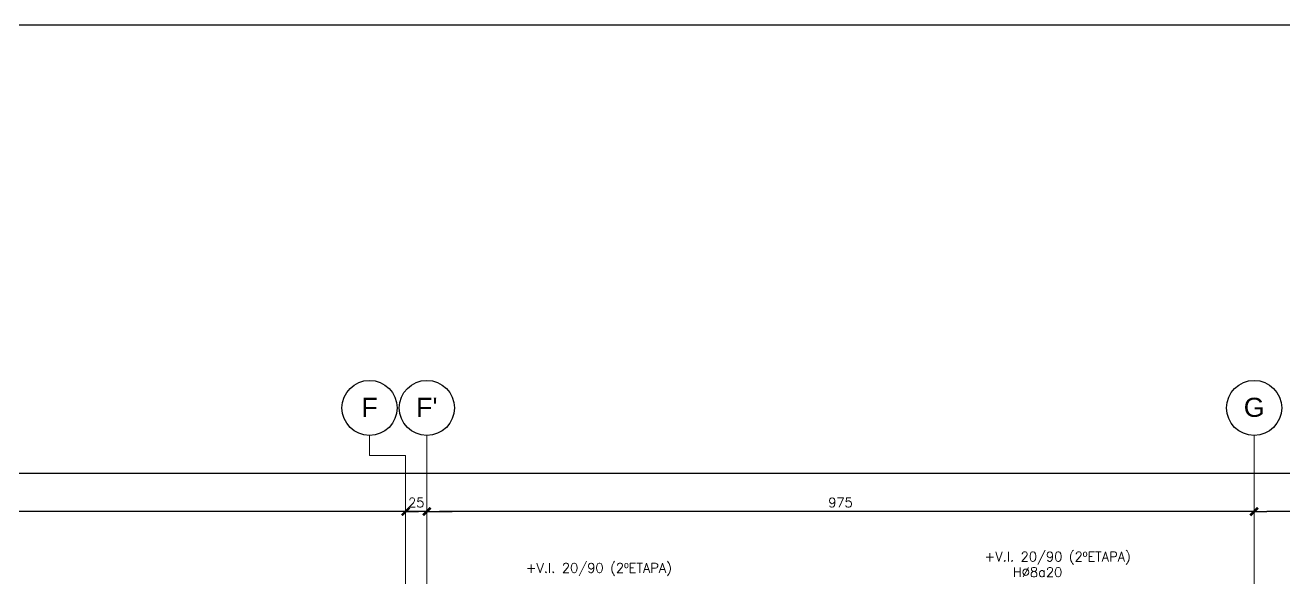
# Model space of a CAD drawing. Extents: x -10459 to 16942, y -13088 to 14608.
# Drawn here: x 992 to 2476, y 3471 to 4123 of the extents above; entities that cross this region are included whole.
import ezdxf
from ezdxf.enums import TextEntityAlignment as Align

# ---------------------------------------------------------------- set-up
doc = ezdxf.new("R2010")
doc.units = 0
doc.header["$LTSCALE"] = 30
doc.header["$MEASUREMENT"] = 0
doc.layers.get('0').update_dxf_attribs({"linetype": 'CONTINUOUS'})
for name, color, linetype in [("EJE1-1'$0$RLA-COTAS1", 2, 'CONTINUOUS'), ("EJE1-1'$0$RLA-TEXTOS-FE", 9, 'CONTINUOUS'), ('RLA-FORMATO', 7, 'CONTINUOUS')]:
    doc.layers.add(name, color=color, linetype=linetype)
for name, color, linetype, lineweight in [("EJE1-1'$0$RLA-EJE", 3, 'CONTINUOUS', 25), ("EJE1-1'$0$RLA-EJES", 1, 'CONTINUOUS', 9), ("EJE1-1'$0$RLA-TEXTOS-1", 9, 'CONTINUOUS', 9)]:
    doc.layers.add(name, color=color, linetype=linetype, lineweight=lineweight)
doc.styles.add("EJE1-1'$0$Arial_1", font='arial.ttf', dxfattribs={"height": 22.5})
doc.styles.add("EJE1-1'$0$RomanS", font='romans.shx', dxfattribs={"height": 11.25})
doc.dimstyles.new("EJE1-1'$0$ING-50", dxfattribs={"dimscale": 50, "dimtxt": 0.27, "dimasz": 0.3, "dimexe": 0, "dimexo": 0, "dimgap": 0.1, "dimtad": 1, "dimdec": 1, "dimzin": 12, "dimdsep": 46, "dimtxsty": "EJE1-1'$0$RomanS", "dimblk": "EJE1-1'$0$TICK1", "dimblk1": "EJE1-1'$0$TICK1", "dimblk2": "EJE1-1'$0$TICK1", "dimcen": 0.09, "dimclrd": 2, "dimclre": 1, "dimclrt": 3, "dimadec": 0, "dimazin": 0, "dimtfac": 1, "dimtdec": 0, "dimtix": 1, "dimtmove": 2, "dimatfit": 3, "dimldrblk": "EJE1-1'$0$TICK1", "dimfxl": 0, "dimfxlon": 1, "dimtolj": 1, "dimtzin": 0, "dimarcsym": 0})

# ---------------------------------------------------------------- blocks, each defined once
blk = doc.blocks.new("EJE1-1'$0$Grid - RLE-EJE-192293-EJE 1-1_")
at = {"layer": "EJE1-1'$0$RLA-EJE"}
blk.add_circle((-2348.4, 1495.5), 32.5, dxfattribs=at)
blk = doc.blocks.new("EJE1-1'$0$TICK1")
at = {"color": 2}
for points in [[(0, 0), (-1, 0)], [(0, 0), (1, 0)]]:
    blk.add_lwpolyline(points, dxfattribs=at)
at = {"color": 2, "const_width": 0.2}
blk.add_lwpolyline([(-0.3, -0.3), (0.3, 0.3)], dxfattribs=at)
blk = doc.blocks.new("EJE1-1'$0$DIMBLOCK1-EJE 1-1_")
at = {"layer": "EJE1-1'$0$RLA-COTAS1", "color": 2, "lineweight": -2, "transparency": 16777216}
blk.add_line((2590.5, 1418.3), (-2404.5, 1418.3), dxfattribs=at)
at = {"layer": "EJE1-1'$0$RLA-COTAS1", "color": 2, "lineweight": -2, "transparency": 16777216, "xscale": 15, "yscale": 15, "zscale": 15, "rotation": 180}
blk.add_blockref("EJE1-1'$0$TICK1", (-2419.5, 1418.3), dxfattribs=at)
at = {"layer": "EJE1-1'$0$RLA-COTAS1", "color": 2, "lineweight": -2, "transparency": 16777216, "xscale": 15, "yscale": 15, "zscale": 15}
blk.add_blockref("EJE1-1'$0$TICK1", (2605.5, 1418.3), dxfattribs=at)
at = {"layer": "EJE1-1'$0$RLA-COTAS1", "color": 3, "transparency": 16777216, "insert": (93, 1428.9), "char_height": 11.25, "attachment_point": 5, "style": "EJE1-1'$0$RomanS"}
blk.add_mtext('\\A1;5025', dxfattribs=at)
blk = doc.blocks.new("EJE1-1'$0$DIMBLOCK5-EJE 1-1_")
at = {"layer": "EJE1-1'$0$RLA-COTAS1", "color": 2, "lineweight": -2, "transparency": 16777216}
blk.add_line((590.5, 1373.3), (-379.5, 1373.3), dxfattribs=at)
at = {"layer": "EJE1-1'$0$RLA-COTAS1", "color": 2, "lineweight": -2, "transparency": 16777216, "xscale": 15, "yscale": 15, "zscale": 15, "rotation": 180}
blk.add_blockref("EJE1-1'$0$TICK1", (-394.5, 1373.3), dxfattribs=at)
at = {"layer": "EJE1-1'$0$RLA-COTAS1", "color": 2, "lineweight": -2, "transparency": 16777216, "xscale": 15, "yscale": 15, "zscale": 15}
blk.add_blockref("EJE1-1'$0$TICK1", (605.5, 1373.3), dxfattribs=at)
at = {"layer": "EJE1-1'$0$RLA-COTAS1", "color": 3, "transparency": 16777216, "insert": (105.5, 1383.9), "char_height": 11.25, "attachment_point": 5, "style": "EJE1-1'$0$RomanS"}
blk.add_mtext('\\A1;1000', dxfattribs=at)
blk = doc.blocks.new("EJE1-1'$0$DIMBLOCK6-EJE 1-1_")
at = {"layer": "EJE1-1'$0$RLA-COTAS1", "color": 2, "lineweight": -2, "transparency": 16777216}
blk.add_line((-409.5, 1373.3), (-1354.5, 1373.3), dxfattribs=at)
at = {"layer": "EJE1-1'$0$RLA-COTAS1", "color": 2, "lineweight": -2, "transparency": 16777216, "xscale": 15, "yscale": 15, "zscale": 15, "rotation": 180}
blk.add_blockref("EJE1-1'$0$TICK1", (-1369.5, 1373.3), dxfattribs=at)
at = {"layer": "EJE1-1'$0$RLA-COTAS1", "color": 2, "lineweight": -2, "transparency": 16777216, "xscale": 15, "yscale": 15, "zscale": 15}
blk.add_blockref("EJE1-1'$0$TICK1", (-394.5, 1373.3), dxfattribs=at)
at = {"layer": "EJE1-1'$0$RLA-COTAS1", "color": 3, "transparency": 16777216, "insert": (-882, 1383.9), "char_height": 11.25, "attachment_point": 5, "style": "EJE1-1'$0$RomanS"}
blk.add_mtext('\\A1;975', dxfattribs=at)
blk = doc.blocks.new("EJE1-1'$0$DIMBLOCK7-EJE 1-1_")
at = {"layer": "EJE1-1'$0$RLA-COTAS1", "color": 2, "lineweight": -2, "transparency": 16777216}
for p, q in [((-1409.5, 1373.3), (-1424.5, 1373.3)), ((-1369.5, 1373.3), (-1394.5, 1373.3)), ((-1354.5, 1373.3), (-1339.5, 1373.3))]:
    blk.add_line(p, q, dxfattribs=at)
at = {"layer": "EJE1-1'$0$RLA-COTAS1", "color": 2, "lineweight": -2, "transparency": 16777216, "xscale": 15, "yscale": 15, "zscale": 15}
blk.add_blockref("EJE1-1'$0$TICK1", (-1394.5, 1373.3), dxfattribs=at)
at = {"layer": "EJE1-1'$0$RLA-COTAS1", "color": 2, "lineweight": -2, "transparency": 16777216, "xscale": 15, "yscale": 15, "zscale": 15, "rotation": 180}
blk.add_blockref("EJE1-1'$0$TICK1", (-1369.5, 1373.3), dxfattribs=at)
at = {"layer": "EJE1-1'$0$RLA-COTAS1", "color": 3, "transparency": 16777216, "insert": (-1382, 1383.9), "char_height": 11.25, "attachment_point": 5, "style": "EJE1-1'$0$RomanS"}
blk.add_mtext('\\A1;25', dxfattribs=at)
blk = doc.blocks.new("EJE1-1'$0$DIMBLOCK8-EJE 1-1_")
at = {"layer": "EJE1-1'$0$RLA-COTAS1", "color": 2, "lineweight": -2, "transparency": 16777216}
blk.add_line((-1409.5, 1373.3), (-2379.5, 1373.3), dxfattribs=at)
at = {"layer": "EJE1-1'$0$RLA-COTAS1", "color": 2, "lineweight": -2, "transparency": 16777216, "xscale": 15, "yscale": 15, "zscale": 15, "rotation": 180}
blk.add_blockref("EJE1-1'$0$TICK1", (-2394.5, 1373.3), dxfattribs=at)
at = {"layer": "EJE1-1'$0$RLA-COTAS1", "color": 2, "lineweight": -2, "transparency": 16777216, "xscale": 15, "yscale": 15, "zscale": 15}
blk.add_blockref("EJE1-1'$0$TICK1", (-1394.5, 1373.3), dxfattribs=at)
at = {"layer": "EJE1-1'$0$RLA-COTAS1", "color": 3, "transparency": 16777216, "insert": (-1894.5, 1383.9), "char_height": 11.25, "attachment_point": 5, "style": "EJE1-1'$0$RomanS"}
blk.add_mtext('\\A1;1000', dxfattribs=at)
blk = doc.blocks.new("EJE1-1'")
at = {"layer": "EJE1-1'$0$RLA-EJES"}
for p, q in [((-1437.049, 1439.335), (-1437.049, 1463)), ((-1369.519, -973.112), (-1369.519, 1463)), ((-394.519, -1015.995), (-394.519, 1463)), ((-1394.519, 1439.335), (-1437.049, 1439.335)), ((-1394.519, -973.112), (-1394.519, 1439.335))]:
    blk.add_line(p, q, dxfattribs=at)
at = {"layer": "EJE1-1'$0$RLA-EJE"}
for p in [(911.347, 0), (978.877, 0), (1953.877, 0)]:
    blk.add_blockref("EJE1-1'$0$Grid - RLE-EJE-192293-EJE 1-1_", p, dxfattribs=at)
at = {"layer": "EJE1-1'$0$RLA-EJE", "color": 5, "char_height": 22.5, "attachment_point": 2, "line_spacing_factor": 0.941778, "style": "EJE1-1'$0$Arial_1"}
for s, insert, width in [('F', (-1437.055, 1507.453), 22.86344), ("F'", (-1369.526, 1507.453), 30.02549), ('G', (-394.526, 1507.453), 29.1991)]:
    blk.add_mtext(s, dxfattribs=dict(at, insert=insert, width=width))
at = {"layer": "EJE1-1'$0$RLA-TEXTOS-1", "char_height": 11.25, "width": 208.8964, "attachment_point": 5, "line_spacing_factor": 0.941778, "style": "EJE1-1'$0$RomanS"}
for insert in [(-626.023, 1318.238), (-1166.699, 1304.927)]:
    blk.add_mtext('+V.I. 20/90 (2ºETAPA)', dxfattribs=dict(at, insert=insert))
at = {"layer": "EJE1-1'$0$RLA-TEXTOS-FE", "color": 9, "style": "EJE1-1'$0$RomanS"}
blk.add_text('H%%C8a20', height=11.25, dxfattribs=at).set_placement((-649.83, 1296.126), align=Align.CENTER)
at = {"layer": "EJE1-1'$0$RLA-COTAS1"}
for base, p1, p2, picture, middle in [((-2419.52, 1418.314), (2605.481, 1413.314), (-2419.52, 1413.314), "EJE1-1'$0$DIMBLOCK1-EJE 1-1_", (92.98, 1428.939)), ((-2394.519, 1373.314), (-1394.519, 1368.314), (-2394.519, 1368.314), "EJE1-1'$0$DIMBLOCK8-EJE 1-1_", (-1894.519, 1383.939)), ((-1394.519, 1373.314), (-1369.519, 1368.314), (-1394.519, 1368.314), "EJE1-1'$0$DIMBLOCK7-EJE 1-1_", (-1382.019, 1383.939)), ((-1369.519, 1373.314), (-394.519, 1368.314), (-1369.519, 1368.314), "EJE1-1'$0$DIMBLOCK6-EJE 1-1_", (-882.019, 1383.939)), ((-394.519, 1373.314), (605.481, 1368.314), (-394.519, 1368.314), "EJE1-1'$0$DIMBLOCK5-EJE 1-1_", (105.481, 1383.939))]:
    dim = blk.add_linear_dim(base=base, p1=p1, p2=p2, dimstyle="EJE1-1'$0$ING-50", override={"dimexe": 0, "dimexo": 0, "dimdec": 1, "dimfxl": 0, "dimfxlon": 1}, dxfattribs=at)
    dim.commit()
    dim.dimension.update_dxf_attribs({"geometry": picture, "text_midpoint": middle})

msp = doc.modelspace()

# ---------------------------------------------------------------- linework, layer by layer
at = {"layer": 'RLA-FORMATO', "color": 6, "linetype": 'Continuous'}
msp.add_line((5686.9, 4123.1), (-58.1, 4123.1), dxfattribs=at)

# ---------------------------------------------------------------- block references
msp.add_blockref("EJE1-1'", (2835.3, 2176.2))

doc.saveas('drawing.dxf')
